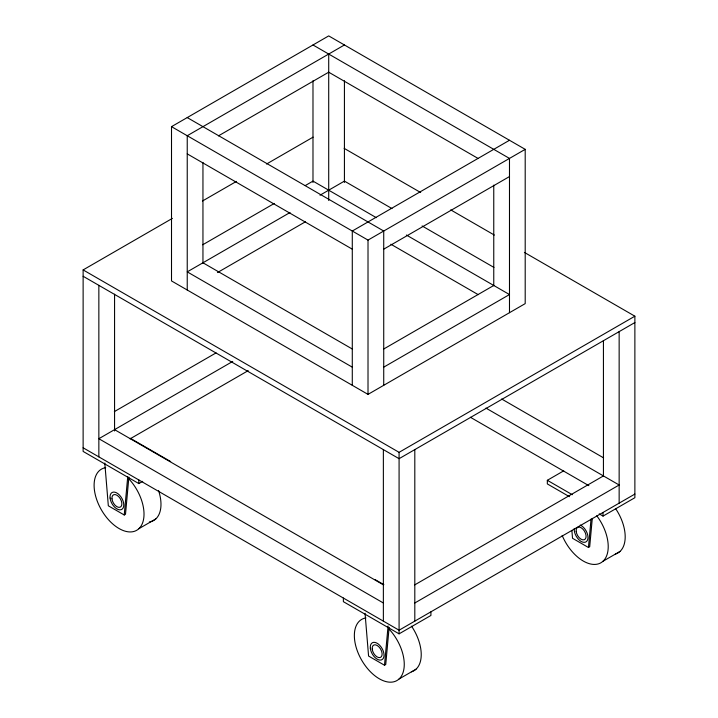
<?xml version="1.0" encoding="UTF-8"?>
<svg xmlns="http://www.w3.org/2000/svg" width="718" height="718" viewBox="0 0 718 718"><rect width="100%" height="100%" fill="white"/><g stroke="black" fill="none" stroke-linecap="round" stroke-linejoin="round"><path stroke-width="1.08" d="M104.801 463.029L108.328 505.795L124.241 514.985L127.723 476.788M128.872 477.165L125.497 514.259L124.241 514.985M365.049 613.289L368.576 656.046L384.498 665.236L388.079 625.952M389.12 627.415L385.745 664.518L384.498 665.236M571.896 530.62L572.533 538.294L588.446 547.484L591.04 519.114M592.287 518.387L589.693 546.766L588.446 547.484M171.512 126.655L328.709 35.9L525.199 149.344L525.199 303.624L368.011 394.379L171.512 280.935L171.512 126.655L368.011 240.099L525.199 149.344M344.425 44.974L187.236 135.729L187.236 290.009M218.434 135.873L328.709 72.204L478.224 158.525M142.694 481.356L138.834 483.582L83.126 451.425L83.126 269.914L172.401 218.371M202.476 201.004L236.437 181.403M266.522 164.036L313.093 137.138M202.709 244.775L274.294 203.445M305.249 185.576L312.985 181.107L376.286 217.653M290.018 212.519L187.236 271.862L352.287 367.158M320.004 195.206L344.425 181.107L392.001 208.579M217.464 272.562L305.491 221.736M509.484 140.27L352.287 231.025L352.287 385.306M383.726 249.173L509.484 176.565M114.341 411.62L216.037 352.906M232.722 361.423L98.851 438.716L383.367 602.985M130.066 438.851L248.213 370.632M383.484 349.145L493.76 285.477M383.726 367.158L509.484 294.551L406.379 235.028M138.798 528.744L155.77 518.943M83.126 269.914L399.082 452.331L634.874 316.198L634.874 497.709L603.039 516.089L599.198 513.873M634.874 322.553L399.082 458.685L83.126 276.268M569.419 496.676L547.331 483.923L547.331 480.297L563.729 470.829M414.582 584.964L603.434 475.926M414.807 602.985L619.149 485L485.933 408.093M634.874 494.074L399.082 630.207L83.126 447.79M343.375 598.049L343.375 601.675L399.082 633.841L430.917 615.461L430.917 611.826M399.046 678.995L416.018 669.203M603.003 561.243L619.975 551.451M312.985 44.974L509.484 158.418L509.484 312.698M344.11 148.33L420.685 192.532M450.724 209.88L494.343 235.064M524.382 252.404L634.874 316.198M422.103 225.955L493.948 267.428M187.236 117.581L383.726 231.025L383.726 385.306M390.843 244.21L478.224 294.658M187.236 153.876L352.287 249.173M501.658 399.011L603.614 457.878M202.952 262.788L352.475 349.11M470.398 417.275L588.868 485.664M547.331 480.297L572.3 494.711M130.326 438.285L170.669 461.575M375.209 579.668L383.852 584.658M114.566 429.642L383.547 584.937M619.149 331.626L619.149 503.156M603.434 340.485L603.434 476.142M603.039 512.455L603.039 516.089M493.76 185.118L493.76 285.737M414.807 449.603L414.807 621.133M399.082 452.331L399.082 633.841M383.367 449.603L383.367 621.133M368.011 240.099L368.011 394.379M344.425 80.748L344.425 182.489M328.709 54.047L328.709 200.51M312.985 80.748L312.985 182.489M202.952 162.43L202.952 263.048M138.834 479.956L138.834 483.582M114.566 294.2L114.566 430.979M98.851 285.342L98.851 456.872M580.234 525.073A9.738 5.618 60 0 1 587.988 537.118A9.738 5.618 60 0 1 580.781 541.219A9.738 5.618 60 0 1 574.292 528.457M596.757 515.766A35.29 20.373 60 0 1 600.84 562.822A35.29 20.373 60 0 1 562.167 535.44M615.497 508.443A35.29 20.373 60 0 1 615.353 554.081M128.693 478.7A35.29 20.373 60 0 1 139.66 527.883A35.29 20.373 60 0 1 101.094 509.349A35.29 20.373 60 0 1 105.725 467.669M158.534 490.466A35.29 20.373 60 0 1 149.362 521.977M388.941 628.959A35.29 20.373 60 0 1 399.908 678.133A35.29 20.373 60 0 1 361.351 659.609A35.29 20.373 60 0 1 365.974 617.92M411.54 626.195A35.29 20.373 60 0 1 411.396 671.833M576.177 531.347A7.027 4.057 60 0 0 584.12 539.774A7.027 4.057 60 0 0 583.034 529.274A7.027 4.057 60 0 0 576.177 531.347M110.078 498.032A9.738 5.618 60 0 0 121.082 509.699A9.738 5.618 60 0 0 119.565 495.169A9.738 5.618 60 0 0 110.078 498.032M111.972 498.848A7.027 4.057 60 0 0 119.915 507.267A7.027 4.057 60 0 0 118.829 496.775A7.027 4.057 60 0 0 111.972 498.848M370.326 648.282A9.738 5.618 60 0 0 381.33 659.95A9.738 5.618 60 0 0 379.813 645.419A9.738 5.618 60 0 0 370.326 648.282M372.22 649.099A7.027 4.057 60 0 0 380.163 657.526A7.027 4.057 60 0 0 379.077 647.026A7.027 4.057 60 0 0 372.22 649.099"/></g></svg>
